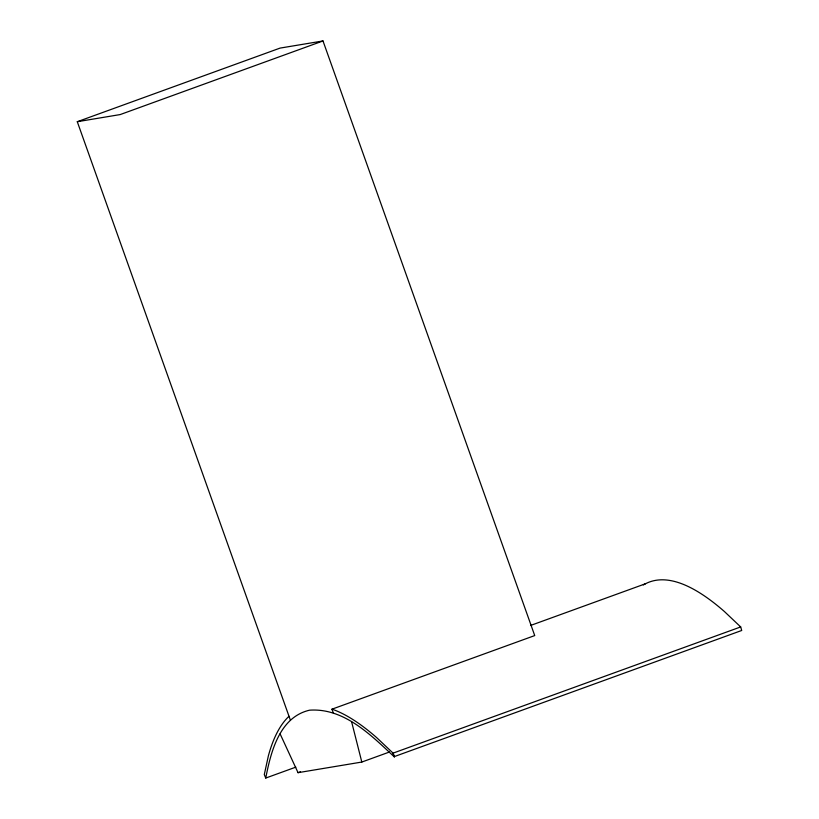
<?xml version="1.0" encoding="UTF-8"?>
<svg xmlns="http://www.w3.org/2000/svg" width="819" height="819" viewBox="0 0 819 819"><rect width="100%" height="100%" fill="white"/><g stroke="black" fill="none" stroke-linecap="round" stroke-linejoin="round"><path stroke-width="1.23" d="M295.833 767.137L265.755 778.05C270.833 751.842 279.535 717.086 309.572 710.186C343.96 707.749 370.874 735.032 394.093 756.674L741.717 630.476L740.683 626.934L724.385 611.506A1051.596 191.533 70 0 0 643.324 584.961M289.025 716.338L288.636 716.625A1051.596 191.533 70 0 0 268.397 755.753L264.291 774.579L265.755 778.05M290.346 720.044L77.283 121.714L280.067 48.096L322.993 40.95L534.725 635.575L331.951 709.193L333.272 712.899M322.993 40.95L120.209 114.568L77.283 121.714M530.558 625.47L645.474 583.752M280.108 733.875L298.034 772.675L300.44 771.805M298.034 772.675L361.814 762.049L389.455 752.016M740.683 626.934L393.069 753.132L376.76 737.704A1051.596 191.533 70 0 0 332.483 709.315L331.951 709.193M394.451 757.002L393.069 753.132L394.093 756.674M351.658 721.959L361.814 762.049"/></g></svg>
